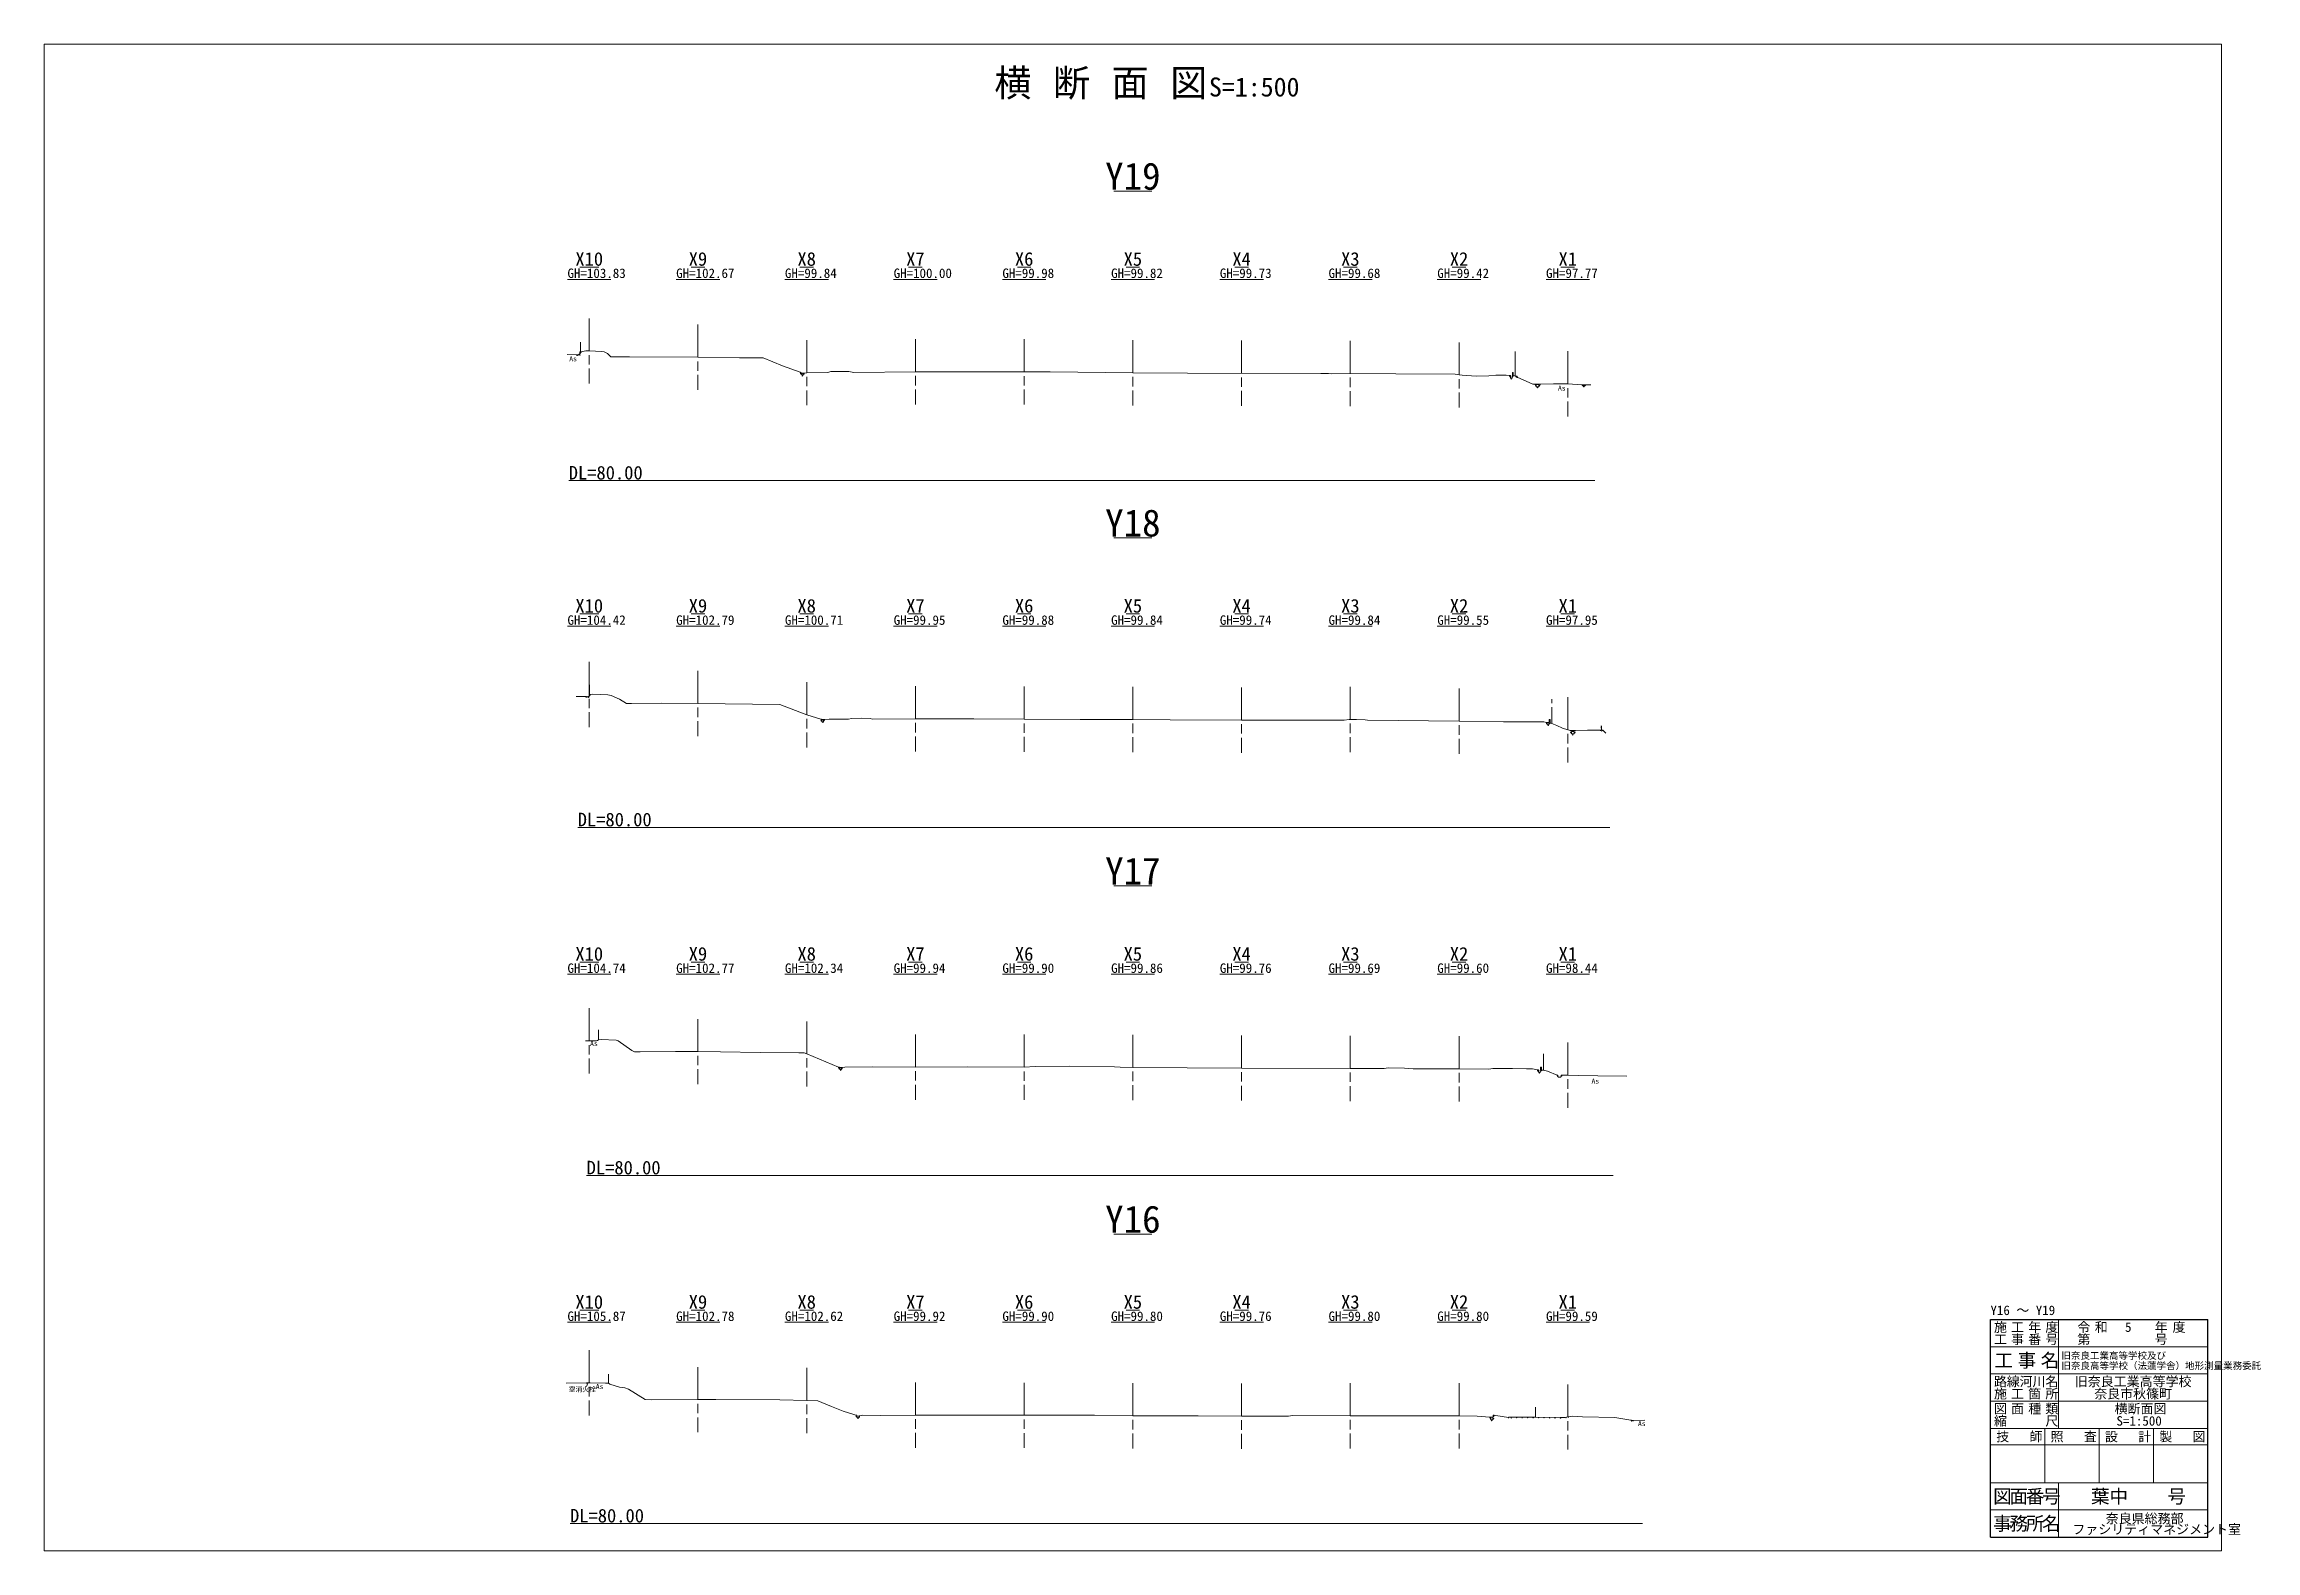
# Model space of a CAD drawing. Extents: x -50 to 357, y 65 to 342.
import ezdxf
from ezdxf.enums import TextEntityAlignment as Align

# ---------------------------------------------------------------- set-up
doc = ezdxf.new("R2010")
doc.units = 0
doc.header["$MEASUREMENT"] = 0
doc.linetypes.add('一点鎖線', pattern=[9.25, 6, -0.75, 1.75, -0.75])
doc.linetypes.add('破線', pattern=[3.75, 3, -0.75])
for name, color, linetype in [('S-SUV', 2, 'Continuous'), ('S-SUV-BMK', 6, 'Continuous'), ('S-SUV-FRAM', 3, 'Continuous'), ('S-SUV-HTXT', 1, 'Continuous'), ('S-SUV-TTL', 7, 'Continuous')]:
    doc.layers.add(name, color=color, linetype=linetype)
doc.styles.add('ＭＳ ゴシック', font='MS Gothic.ttf')

msp = doc.modelspace()

# ---------------------------------------------------------------- linework, layer by layer
at = {"layer": 'S-SUV', "color": 7, "linetype": 'Continuous', "lineweight": 13}
for p, q in [((46.2, 284.93), (47.89, 284.9)), ((47.89, 284.9), (48.34, 284.89)), ((47.89, 284.9), (47.89, 284.8)), ((48.34, 284.89), (48.34, 284.99)), ((48.34, 284.99), (48.55, 284.99)), ((48.55, 284.99), (48.55, 285.44)), ((48.55, 285.44), (48.67, 285.44)), ((48.67, 285.44), (48.74, 285.44)), ((48.74, 285.44), (49.62, 285.65)), ((48.74, 285.44), (48.74, 285.34)), ((49.62, 285.65), (50.25, 285.6)), ((50.25, 285.6), (52.57, 285.52)), ((52.57, 285.52), (52.99, 285.44)), ((52.99, 285.44), (53.6, 285.16)), ((53.6, 285.16), (54.23, 284.54)), ((54.23, 284.54), (57.63, 284.55)), ((77.88, 284.33), (82.26, 284.37)), ((82.26, 284.37), (85.83, 282.88)), ((85.83, 282.88), (89.04, 281.72)), ((89.04, 281.72), (89.27, 281.53)), ((89.27, 281.53), (89.12, 281.53)), ((89.12, 281.53), (89.12, 281.43)), ((89.27, 281.53), (89.27, 281.51)), ((89.27, 281.53), (89.69, 281.53)), ((89.69, 281.52), (89.27, 281.52)), ((89.27, 281.51), (89.33, 281.51)), ((89.33, 281.51), (89.63, 281.51)), ((89.48, 281.53), (89.48, 281.51)), ((89.63, 281.51), (89.69, 281.51)), ((89.69, 281.51), (89.69, 281.53)), ((89.69, 281.53), (89.78, 281.53)), ((89.78, 281.53), (89.78, 281.43)), ((94.16, 281.65), (94.69, 281.8)), ((94.69, 281.8), (96.44, 281.81)), ((96.44, 281.81), (97.99, 281.8)), ((97.99, 281.8), (98.93, 281.65)), ((98.93, 281.65), (110.25, 281.77)), ((110.25, 281.77), (120.62, 281.77)), ((120.62, 281.77), (135.03, 281.74)), ((160.31, 281.54), (184.85, 281.44)), ((184.85, 281.44), (185.65, 281.48)), ((185.65, 281.48), (186.25, 281.46)), ((186.25, 281.46), (186.82, 281.43)), ((198.6, 281.4), (209.53, 281.31)), ((209.53, 281.31), (210.25, 281.19)), ((210.25, 281.19), (210.81, 281.13)), ((210.81, 281.13), (213.42, 280.97)), ((213.42, 280.97), (215.73, 281.03)), ((215.73, 281.03), (217.04, 281.17)), ((217.04, 281.17), (218.92, 281.16)), ((218.92, 281.16), (219.54, 281.1)), ((219.54, 281.1), (219.63, 281.1)), ((219.54, 281.1), (219.54, 281)), ((219.63, 281.1), (219.63, 281.08)), ((219.63, 281.08), (219.69, 281.08)), ((219.69, 281.08), (219.69, 280.62)), ((220.01, 280.6), (220.01, 281.06)), ((220.01, 281.06), (220.06, 281.06)), ((220.06, 281.06), (220.06, 281.66)), ((220.06, 281.66), (220.22, 281.66)), ((220.22, 281.66), (220.22, 281.1)), ((220.22, 281.1), (220.56, 281.01)), ((220.22, 281.1), (220.22, 281)), ((220.56, 281.01), (220.95, 280.99)), ((220.56, 281.01), (220.56, 280.91)), ((220.95, 280.99), (220.95, 280.76)), ((220.95, 280.76), (223.82, 279.47)), ((220.95, 280.76), (220.95, 280.66)), ((219.69, 280.62), (220.01, 280.6)), ((223.82, 279.47), (224.27, 279.49)), ((224.27, 279.49), (224.37, 279.49)), ((224.27, 279.49), (224.27, 279.39)), ((224.37, 279.49), (224.37, 279.44)), ((224.37, 279.49), (225.01, 279.49)), ((224.37, 279.44), (224.44, 279.44)), ((224.44, 279.44), (224.94, 279.44)), ((224.94, 279.44), (225.01, 279.44)), ((225.01, 279.44), (225.01, 279.49)), ((225.01, 279.49), (225.16, 279.49)), ((225.16, 279.49), (225.25, 279.5)), ((225.16, 279.49), (225.16, 279.39)), ((225.25, 279.5), (227.61, 279.59)), ((232.85, 279.39), (233.02, 279.38)), ((232.85, 279.39), (232.85, 279.29)), ((233.02, 279.38), (233.02, 279.34)), ((233.02, 279.38), (233.36, 279.38)), ((233.02, 279.36), (233.36, 279.36)), ((233.02, 279.34), (233.08, 279.34)), ((233.08, 279.34), (233.08, 279.14)), ((233.08, 279.34), (233.3, 279.34)), ((233.3, 279.14), (233.08, 279.14)), ((233.19, 279.38), (233.19, 279.34)), ((233.36, 279.34), (233.3, 279.34)), ((233.3, 279.34), (233.3, 279.14)), ((233.36, 279.38), (233.36, 279.34)), ((233.36, 279.38), (233.5, 279.37)), ((233.5, 279.37), (234.5, 279.37)), ((233.5, 279.37), (233.5, 279.27)), ((47.85, 222.05), (49.56, 222.06)), ((49.56, 222.06), (49.74, 222.06)), ((49.56, 222.06), (49.56, 221.96)), ((49.74, 222.06), (50.02, 221.95)), ((50.02, 221.95), (50.02, 222.05)), ((50.02, 222.05), (50.21, 222.05)), ((50.21, 222.05), (50.21, 222.42)), ((50.21, 222.42), (50.33, 222.42)), ((50.33, 222.42), (50.4, 222.42)), ((50.85, 222.5), (50.4, 222.42)), ((50.4, 222.42), (50.4, 222.32)), ((50.85, 222.5), (53.68, 222.4)), ((53.68, 222.4), (54.27, 222.24)), ((54.27, 222.24), (55.82, 221.59)), ((55.82, 221.59), (57.08, 220.81)), ((57.08, 220.81), (58.03, 220.78)), ((58.03, 220.78), (63.48, 220.84)), ((63.48, 220.84), (70.25, 220.79)), ((70.25, 220.79), (75.24, 220.74)), ((75.24, 220.74), (85.33, 220.61)), ((92.85, 217.92), (93, 217.92)), ((92.85, 217.92), (92.85, 217.82)), ((93, 217.92), (93, 217.8)), ((93.41, 217.83), (93, 217.83)), ((93.41, 217.82), (93, 217.82)), ((93.36, 217.81), (93, 217.81)), ((93, 217.8), (93.05, 217.8)), ((93.05, 217.8), (93.05, 217.43)), ((93.05, 217.43), (93.36, 217.44)), ((93.2, 217.83), (93.2, 217.81)), ((93.36, 217.44), (93.36, 217.81)), ((93.36, 217.81), (93.41, 217.81)), ((93.41, 217.81), (93.41, 217.83)), ((93.41, 217.83), (93.51, 217.83)), ((93.51, 217.83), (94.37, 217.9)), ((93.51, 217.83), (93.51, 217.73)), ((94.37, 217.9), (97.94, 217.89)), ((97.94, 217.89), (98.48, 218.05)), ((98.48, 218.05), (100.35, 218.07)), ((100.35, 218.07), (101.94, 218.05)), ((101.94, 218.05), (102.38, 217.93)), ((102.38, 217.93), (110.25, 217.95)), ((110.25, 217.95), (121.01, 217.95)), ((189.1, 217.7), (190.03, 217.86)), ((191.37, 217.84), (192.98, 217.77)), ((192.98, 217.77), (193.39, 217.71)), ((193.39, 217.71), (210.25, 217.55)), ((210.25, 217.55), (218.44, 217.43)), ((218.44, 217.43), (225.82, 217.39)), ((225.82, 217.39), (226.31, 217.32)), ((226.31, 217.32), (226.41, 217.32)), ((226.31, 217.32), (226.31, 217.22)), ((226.41, 217.32), (226.41, 217.3)), ((226.41, 217.32), (226.85, 217.32)), ((226.41, 217.3), (226.47, 217.3)), ((226.47, 217.3), (226.85, 217.3)), ((226.63, 217.32), (226.63, 217.3)), ((226.79, 217.28), (226.85, 217.28)), ((226.85, 217.87), (227.01, 217.87)), ((226.85, 217.28), (226.85, 217.87)), ((227.01, 217.87), (227.01, 217.21)), ((227.01, 217.21), (227.34, 217.11)), ((227.01, 217.21), (227.01, 217.11)), ((227.34, 217.11), (228.24, 216.73)), ((228.24, 216.73), (229.31, 216.23)), ((229.31, 216.23), (230.25, 215.95)), ((230.25, 215.95), (230.73, 215.81)), ((230.73, 215.81), (231.61, 215.81)), ((230.73, 215.81), (230.73, 215.71)), ((231.61, 215.81), (233.9, 215.85)), ((231.61, 215.81), (231.61, 215.71)), ((233.9, 215.85), (236.28, 215.85)), ((236.28, 215.85), (236.48, 215.85)), ((236.28, 215.85), (236.28, 215.75)), ((236.38, 216.65), (236.38, 216.55)), ((236.38, 216.55), (236.48, 216.45)), ((236.48, 216.45), (236.38, 216.35)), ((236.38, 216.35), (236.38, 216.25)), ((236.48, 215.85), (236.48, 216.65)), ((236.48, 215.85), (236.68, 215.85)), ((236.68, 215.85), (237.28, 215.35)), ((236.68, 215.85), (236.68, 215.75)), ((51.51, 158.78), (51.8, 158.82)), ((51.51, 158.78), (51.51, 158.68)), ((51.8, 158.82), (51.95, 158.96)), ((51.95, 158.96), (52.44, 158.98)), ((52.44, 158.98), (55.18, 158.9)), ((55.18, 158.9), (55.56, 158.77)), ((55.56, 158.77), (58.1, 156.98)), ((58.1, 156.98), (58.6, 156.72)), ((58.6, 156.72), (59.6, 156.76)), ((59.6, 156.76), (66.11, 156.78)), ((66.11, 156.78), (70.25, 156.77)), ((70.25, 156.77), (74.38, 156.73)), ((74.38, 156.73), (81.71, 156.63)), ((81.71, 156.63), (88.79, 156.55)), ((88.79, 156.55), (89.76, 156.54)), ((96.13, 153.92), (96.28, 153.92)), ((96.13, 153.92), (96.13, 153.82)), ((96.28, 153.92), (96.28, 153.82)), ((96.69, 153.84), (96.28, 153.84)), ((96.69, 153.83), (96.28, 153.83)), ((96.28, 153.82), (96.33, 153.82)), ((96.33, 153.82), (96.64, 153.82)), ((96.49, 153.84), (96.49, 153.82)), ((96.64, 153.82), (96.69, 153.82)), ((96.69, 153.82), (96.69, 153.84)), ((96.69, 153.84), (96.79, 153.84)), ((96.79, 153.84), (97.29, 153.92)), ((96.79, 153.84), (96.79, 153.74)), ((97.29, 153.92), (102.33, 153.99)), ((119.77, 153.97), (130.25, 153.9)), ((130.25, 153.9), (132.3, 154.02)), ((132.3, 154.02), (138.57, 154.09)), ((138.57, 154.09), (146.89, 153.99)), ((146.89, 153.99), (147.93, 153.89)), ((196.45, 153.67), (197.23, 153.8)), ((197.23, 153.8), (200.24, 153.75)), ((200.24, 153.75), (200.87, 153.66)), ((200.87, 153.66), (201.82, 153.61)), ((201.82, 153.61), (210.25, 153.6)), ((210.25, 153.6), (215.73, 153.56)), ((215.73, 153.56), (216.47, 153.67)), ((216.47, 153.67), (220.08, 153.69)), ((220.08, 153.69), (222.68, 153.64)), ((222.68, 153.64), (223.77, 153.6)), ((223.77, 153.6), (224.68, 153.43)), ((224.68, 153.43), (224.78, 153.43)), ((224.68, 153.43), (224.68, 153.33)), ((224.78, 153.43), (224.78, 153.41)), ((224.78, 153.41), (224.84, 153.41)), ((224.84, 153.41), (224.84, 152.98)), ((224.84, 152.98), (225.17, 152.96)), ((225.17, 152.96), (225.17, 153.39)), ((225.17, 153.39), (225.23, 153.39)), ((225.23, 153.39), (225.23, 153.89)), ((225.23, 153.89), (225.39, 153.89)), ((225.39, 153.89), (225.39, 153.36)), ((225.39, 153.36), (225.79, 153.34)), ((225.39, 153.36), (225.39, 153.26)), ((225.79, 153.34), (226.53, 153.18)), ((226.53, 153.18), (228.3, 152.45)), ((228.3, 152.45), (228.45, 152.44)), ((228.3, 152.45), (228.3, 152.35)), ((228.45, 152.44), (228.48, 152.08)), ((228.48, 152.08), (228.99, 152.08)), ((228.99, 152.08), (229.04, 152.46)), ((229.04, 152.46), (229.27, 152.47)), ((229.27, 152.47), (230.25, 152.44)), ((229.27, 152.47), (229.27, 152.37)), ((230.25, 152.44), (232.26, 152.4)), ((232.26, 152.4), (235.77, 152.32)), ((235.77, 152.32), (241.13, 152.25)), ((49.75, 95.87), (46, 95.84)), ((50.25, 95.87), (49.75, 95.87)), ((49.75, 95.87), (49.75, 95.77)), ((50.02, 95.83), (49.77, 95.21)), ((50.25, 95.87), (50.42, 95.9)), ((50.42, 95.9), (53.32, 95.83)), ((53.32, 95.83), (53.77, 95.83)), ((53.32, 95.83), (53.32, 95.73)), ((53.77, 95.83), (54.07, 95.64)), ((54.07, 95.64), (55.83, 95.1)), ((55.83, 95.1), (56.79, 94.97)), ((56.79, 94.97), (57.46, 94.7)), ((57.46, 94.7), (60.53, 92.8)), ((60.53, 92.8), (61.77, 92.77)), ((73.53, 92.81), (85.34, 92.72)), ((85.34, 92.72), (90.25, 92.62)), ((90.25, 92.62), (92.31, 92.58)), ((92.31, 92.58), (94.83, 91.54)), ((94.83, 91.54), (96.97, 90.69)), ((96.97, 90.69), (98.94, 90.04)), ((98.94, 90.04), (99.32, 89.94)), ((99.32, 89.94), (99.47, 89.94)), ((99.32, 89.94), (99.32, 89.84)), ((99.47, 89.94), (99.47, 89.8)), ((99.47, 89.8), (99.52, 89.8)), ((99.52, 89.8), (99.52, 89.47)), ((99.83, 89.47), (99.83, 89.8)), ((99.83, 89.8), (99.98, 89.8)), ((99.98, 89.8), (100.6, 89.95)), ((99.98, 89.8), (99.98, 89.7)), ((100.6, 89.95), (103.91, 89.88)), ((103.91, 89.88), (110.25, 89.92)), ((110.25, 89.92), (121.99, 89.95)), ((178.87, 89.76), (179.6, 89.87)), ((203.85, 89.8), (210.25, 89.8)), ((210.25, 89.8), (213.6, 89.74)), ((213.6, 89.74), (215.94, 89.57)), ((215.94, 89.57), (216.04, 89.57)), ((215.94, 89.57), (215.94, 89.47)), ((216.04, 89.57), (216.04, 89.55)), ((216.04, 89.57), (216.52, 89.57)), ((216.04, 89.56), (216.52, 89.56)), ((216.04, 89.55), (216.46, 89.55)), ((216.28, 89.57), (216.28, 89.55)), ((216.46, 89.55), (216.52, 89.55)), ((216.52, 89.55), (216.52, 89.9)), ((216.52, 89.9), (216.68, 89.9)), ((216.68, 89.9), (217, 89.85)), ((216.68, 89.9), (216.68, 89.8)), ((217, 89.85), (219.34, 89.49)), ((219.34, 89.54), (222.11, 89.58)), ((219.34, 89.49), (219.34, 89.54)), ((222.11, 89.58), (224.33, 89.58)), ((224.33, 89.58), (228.93, 89.51)), ((228.93, 89.51), (229.71, 89.52)), ((229.71, 89.52), (230.29, 89.6)), ((230.29, 89.6), (230.29, 89.62)), ((230.29, 89.62), (230.41, 89.62)), ((230.41, 89.62), (231.15, 89.72)), ((230.41, 89.62), (230.41, 89.52)), ((231.15, 89.72), (232.97, 89.61)), ((232.97, 89.61), (238.92, 89.5)), ((238.92, 89.5), (241.88, 89.02)), ((99.52, 89.47), (99.83, 89.47)), ((219.34, 89.49), (219.34, 89.39)), ((241.88, 89.02), (241.99, 89.02)), ((241.88, 89.02), (241.88, 88.92)), ((241.99, 89.02), (241.99, 88.92)), ((241.99, 88.92), (242.25, 88.95)), ((242.25, 88.95), (244.41, 89.01)), ((242.25, 88.95), (242.25, 88.85))]:
    msp.add_line(p, q, dxfattribs=at)
at = {"layer": 'S-SUV', "color": 7, "linetype": '一点鎖線', "lineweight": 13}
for p, q in [((48.67, 285.44), (48.67, 287.24)), ((220.56, 281.01), (220.56, 285.51)), ((50.33, 222.42), (50.33, 224.22)), ((51.95, 158.96), (51.95, 160.76)), ((225.79, 153.34), (225.79, 156.34)), ((224.33, 89.58), (224.33, 91.38))]:
    msp.add_line(p, q, dxfattribs=at)
at = {"layer": 'S-SUV', "color": 7, "linetype": '破線', "lineweight": 13}
for p, q in [((89.33, 281.51), (89.33, 281.15)), ((89.33, 281.15), (89.63, 281.15)), ((89.63, 281.15), (89.63, 281.51)), ((224.44, 279.44), (224.44, 278.98)), ((224.44, 278.98), (224.94, 278.98)), ((224.94, 278.98), (224.94, 279.44)), ((227.34, 217.11), (227.34, 221.61)), ((226.47, 217.3), (226.47, 216.9)), ((226.47, 216.9), (226.79, 216.88)), ((226.79, 216.88), (226.79, 217.28)), ((230.94, 215.61), (231.4, 215.61)), ((230.94, 215.61), (230.94, 215.19)), ((231.4, 215.61), (231.4, 215.19)), ((230.94, 215.19), (231.4, 215.19)), ((96.33, 153.82), (96.33, 153.48)), ((96.33, 153.48), (96.64, 153.48)), ((96.64, 153.48), (96.64, 153.82)), ((53.77, 95.83), (53.77, 97.48)), ((216.1, 89.55), (216.1, 89.06)), ((216.46, 89.06), (216.46, 89.55)), ((216.1, 89.06), (216.46, 89.06))]:
    msp.add_line(p, q, dxfattribs=at)
at = {"layer": 'S-SUV', "color": 2, "linetype": 'Continuous', "lineweight": 13}
for p, q in [((46.48, 261.77), (235.25, 261.77)), ((48.13, 198), (237.99, 198)), ((49.77, 134), (238.61, 134)), ((46.72, 70), (244.02, 70))]:
    msp.add_line(p, q, dxfattribs=at)
at = {"layer": 'S-SUV', "color": 7, "linetype": 'Continuous', "lineweight": 13, "flags": 128}
for points in [[(57.63, 284.55), (70.25, 284.44), (77.88, 284.33)], [(89.78, 281.53), (90.25, 281.61), (94.16, 281.65)], [(135.03, 281.74), (150.25, 281.59), (160.31, 281.54)], [(186.82, 281.43), (190.25, 281.45), (198.6, 281.4)], [(227.61, 279.59), (230.25, 279.54), (232.85, 279.39)], [(85.33, 220.61), (90.25, 218.71), (92.85, 217.92)], [(121.01, 217.95), (130.25, 217.88), (140.57, 217.86)], [(140.57, 217.86), (150.25, 217.84), (157.12, 217.79)], [(157.12, 217.79), (170.25, 217.74), (189.1, 217.7)], [(190.03, 217.86), (190.25, 217.84), (191.37, 217.84)], [(49.55, 158.77), (50.25, 158.74), (51.51, 158.78)], [(89.76, 156.54), (90.25, 156.34), (96.13, 153.92)], [(102.33, 153.99), (110.25, 153.94), (119.77, 153.97)], [(147.93, 153.89), (150.25, 153.86), (170.25, 153.76), (190.25, 153.69), (196.45, 153.67)], [(61.77, 92.77), (70.25, 92.78), (73.53, 92.81)], [(121.99, 89.95), (130.25, 89.9), (143.22, 89.9)], [(143.22, 89.9), (150.25, 89.8), (162.29, 89.81)], [(162.29, 89.81), (170.25, 89.76), (178.87, 89.76)], [(179.6, 89.87), (190.25, 89.8), (203.85, 89.8)]]:
    msp.add_lwpolyline(points, dxfattribs=at)
at = {"layer": 'S-SUV', "color": 7, "linetype": 'Continuous', "lineweight": 13}
for centre in [(48.14, 284.81), (48.52, 284.87), (48.64, 285.23), (89.22, 281.35), (89.47, 281.03), (89.73, 281.35), (219.61, 280.88), (220.09, 280.86), (220.15, 281.38), (220.77, 280.85), (219.85, 280.48), (224.36, 279.24), (224.68, 278.86), (225.06, 279.24), (232.97, 279.24), (233.2, 279.04), (233.41, 279.23), (49.75, 221.95), (50.16, 221.9), (50.31, 222.26), (92.92, 217.61), (93.22, 217.33), (93.44, 217.63), (226.37, 217.11), (226.65, 216.76), (226.89, 217.1), (226.94, 217.6), (236.49, 215.76), (230.78, 215.44), (231.17, 215.02), (231.58, 215.42), (96.22, 153.65), (96.49, 153.37), (96.73, 153.65), (224.75, 153.19), (225, 152.84), (225.28, 153.18), (225.32, 153.64), (228.37, 152.23), (229.14, 152.31), (99.38, 89.68), (99.92, 89.63), (216.61, 89.74), (221.86, 89.46), (222.87, 89.47), (223.88, 89.48), (224.89, 89.47), (99.67, 89.35), (216.01, 89.3), (216.24, 88.93), (216.61, 89.27), (219.85, 89.44), (220.85, 89.45), (225.9, 89.46), (226.91, 89.44), (227.92, 89.43), (228.92, 89.41), (229.93, 89.45), (242.01, 88.84)]:
    msp.add_circle(centre, 0.0383, dxfattribs=at)
at = {"layer": 'S-SUV-BMK', "color": 2, "linetype": '一点鎖線', "lineweight": 13}
for p, q in [((50.25, 291.6), (50.25, 279.6)), ((70.25, 290.44), (70.25, 278.44)), ((90.25, 287.61), (90.25, 275.61)), ((110.25, 287.77), (110.25, 275.77)), ((130.25, 287.75), (130.25, 275.75)), ((150.25, 287.59), (150.25, 275.59)), ((170.25, 287.5), (170.25, 275.5)), ((190.25, 287.45), (190.25, 275.45)), ((210.25, 287.19), (210.25, 275.19)), ((230.25, 285.54), (230.25, 273.54)), ((50.25, 228.42), (50.25, 216.42)), ((70.25, 226.79), (70.25, 214.79)), ((90.25, 224.71), (90.25, 212.71)), ((110.25, 223.95), (110.25, 211.95)), ((130.25, 223.88), (130.25, 211.88)), ((150.25, 223.84), (150.25, 211.84)), ((190.25, 223.84), (190.25, 211.84)), ((170.25, 223.74), (170.25, 211.74)), ((210.25, 223.55), (210.25, 211.55)), ((230.25, 221.95), (230.25, 209.95)), ((50.25, 164.74), (50.25, 152.74)), ((70.25, 162.77), (70.25, 150.77)), ((90.25, 162.34), (90.25, 150.34)), ((110.25, 159.94), (110.25, 147.94)), ((130.25, 159.9), (130.25, 147.9)), ((150.25, 159.86), (150.25, 147.86)), ((170.25, 159.76), (170.25, 147.76)), ((190.25, 159.69), (190.25, 147.69)), ((210.25, 159.6), (210.25, 147.6)), ((230.25, 158.44), (230.25, 146.44)), ((50.25, 101.87), (50.25, 89.87)), ((70.25, 98.78), (70.25, 86.78)), ((90.25, 98.62), (90.25, 86.62)), ((110.25, 95.92), (110.25, 83.92)), ((130.25, 95.9), (130.25, 83.9)), ((150.25, 95.8), (150.25, 83.8)), ((170.25, 95.76), (170.25, 83.76)), ((190.25, 95.8), (190.25, 83.8)), ((210.25, 95.8), (210.25, 83.8)), ((230.25, 95.59), (230.25, 83.59))]:
    msp.add_line(p, q, dxfattribs=at)
at = {"layer": 'S-SUV-FRAM', "color": 2, "linetype": 'Continuous', "lineweight": 25}
for p, q in [((308, 107.5), (348, 107.5)), ((308, 67.5), (308, 107.5)), ((348, 67.5), (348, 107.5)), ((308, 67.5), (348, 67.5))]:
    msp.add_line(p, q, dxfattribs=at)
at = {"layer": 'S-SUV-FRAM', "color": 7, "linetype": 'Continuous', "lineweight": 13}
for p, q in [((320.49, 107.5), (320.49, 87.5)), ((308, 102.5), (348, 102.5)), ((308, 97.5), (348, 97.5)), ((308, 92.5), (348, 92.5)), ((308, 87.5), (348, 87.5)), ((317.99, 77.5), (317.99, 87.5)), ((327.99, 77.5), (327.99, 87.5)), ((337.99, 77.5), (337.99, 87.5)), ((308, 84.5), (348, 84.5)), ((308, 77.5), (348, 77.5)), ((320.49, 77.5), (320.49, 67.5)), ((308, 72.5), (348, 72.5))]:
    msp.add_line(p, q, dxfattribs=at)
at = {"layer": 'S-SUV-HTXT', "color": 7, "linetype": 'Continuous', "lineweight": 13}
for p, q in [((146.75, 315), (153.75, 315)), ((46.25, 298.77), (54.25, 298.77)), ((48.5, 301.02), (52, 301.02)), ((66.25, 298.77), (74.25, 298.77)), ((69, 301.02), (71.5, 301.02)), ((86.25, 298.77), (94.25, 298.77)), ((89, 301.02), (91.5, 301.02)), ((106.25, 298.77), (114.25, 298.77)), ((109, 301.02), (111.5, 301.02)), ((126.25, 298.77), (134.25, 298.77)), ((129, 301.02), (131.5, 301.02)), ((146.25, 298.77), (154.25, 298.77)), ((149, 301.02), (151.5, 301.02)), ((166.25, 298.77), (174.25, 298.77)), ((169, 301.02), (171.5, 301.02)), ((186.25, 298.77), (194.25, 298.77)), ((189, 301.02), (191.5, 301.02)), ((206.25, 298.77), (214.25, 298.77)), ((209, 301.02), (211.5, 301.02)), ((226.25, 298.77), (234.25, 298.77)), ((229, 301.02), (231.5, 301.02)), ((146.75, 251.23), (153.75, 251.23)), ((48.5, 237.25), (52, 237.25)), ((69, 237.25), (71.5, 237.25)), ((89, 237.25), (91.5, 237.25)), ((109, 237.25), (111.5, 237.25)), ((129, 237.25), (131.5, 237.25)), ((149, 237.25), (151.5, 237.25)), ((169, 237.25), (171.5, 237.25)), ((189, 237.25), (191.5, 237.25)), ((209, 237.25), (211.5, 237.25)), ((229, 237.25), (231.5, 237.25)), ((46.25, 235), (54.25, 235)), ((66.25, 235), (74.25, 235)), ((86.25, 235), (94.25, 235)), ((106.25, 235), (114.25, 235)), ((126.25, 235), (134.25, 235)), ((146.25, 235), (154.25, 235)), ((166.25, 235), (174.25, 235)), ((186.25, 235), (194.25, 235)), ((206.25, 235), (214.25, 235)), ((226.25, 235), (234.25, 235)), ((146.75, 187.23), (153.75, 187.23)), ((46.25, 171), (54.25, 171)), ((48.5, 173.25), (52, 173.25)), ((66.25, 171), (74.25, 171)), ((69, 173.25), (71.5, 173.25)), ((86.25, 171), (94.25, 171)), ((89, 173.25), (91.5, 173.25)), ((106.25, 171), (114.25, 171)), ((109, 173.25), (111.5, 173.25)), ((126.25, 171), (134.25, 171)), ((129, 173.25), (131.5, 173.25)), ((146.25, 171), (154.25, 171)), ((149, 173.25), (151.5, 173.25)), ((166.25, 171), (174.25, 171)), ((169, 173.25), (171.5, 173.25)), ((186.25, 171), (194.25, 171)), ((189, 173.25), (191.5, 173.25)), ((206.25, 171), (214.25, 171)), ((209, 173.25), (211.5, 173.25)), ((226.25, 171), (234.25, 171)), ((229, 173.25), (231.5, 173.25)), ((146.75, 123.23), (153.75, 123.23)), ((46.25, 107), (54.25, 107)), ((48.5, 109.25), (52, 109.25)), ((66.25, 107), (74.25, 107)), ((69, 109.25), (71.5, 109.25)), ((86.25, 107), (94.25, 107)), ((89, 109.25), (91.5, 109.25)), ((106.25, 107), (114.25, 107)), ((109, 109.25), (111.5, 109.25)), ((126.25, 107), (134.25, 107)), ((129, 109.25), (131.5, 109.25)), ((146.25, 107), (154.25, 107)), ((149, 109.25), (151.5, 109.25)), ((166.25, 107), (174.25, 107)), ((169, 109.25), (171.5, 109.25)), ((186.25, 107), (194.25, 107)), ((189, 109.25), (191.5, 109.25)), ((206.25, 107), (214.25, 107)), ((209, 109.25), (211.5, 109.25)), ((226.25, 107), (234.25, 107)), ((229, 109.25), (231.5, 109.25))]:
    msp.add_line(p, q, dxfattribs=at)
at = {"layer": 'S-SUV-TTL', "color": 2, "linetype": 'Continuous', "lineweight": 13}
for p, q in [((-50, 342), (350.5, 342)), ((-50, 65), (-50, 342)), ((350.5, 342), (350.5, 65)), ((350.5, 65), (-50, 65))]:
    msp.add_line(p, q, dxfattribs=at)

# ---------------------------------------------------------------- texts
at = {"layer": 'S-SUV', "color": 7, "linetype": 'Continuous', "lineweight": 13, "style": 'ＭＳ ゴシック'}
for s, p in [('As', (46.58, 283.71)), ('As', (228.45, 278.32)), ('As', (50.4, 157.81)), ('As', (234.62, 150.89)), ('空消火栓', (46.47, 94.23)), ('As', (51.45, 94.74)), ('As', (243.16, 87.94))]:
    msp.add_text(s, height=0.9, dxfattribs=at).set_placement(p)
at = {"layer": 'S-SUV-FRAM', "color": 7, "linetype": 'Continuous', "lineweight": 13, "style": 'ＭＳ ゴシック'}
for s, height, p in [('Y16 ～ Y19', 1.75, (308, 108.34)), ('令', 1.75, (323.99, 105.25)), ('和', 1.75, (327.19, 105.25)), ('5', 1.75, (332.76, 105.25)), ('年', 1.75, (338.22, 105.25)), ('工', 1.75, (308.65, 103)), ('事', 1.75, (311.8, 103)), ('番', 1.75, (314.95, 103)), ('号', 1.75, (318.1, 103)), ('第', 1.75, (323.99, 103)), ('縮', 1.75, (308.65, 88)), ('尺', 1.75, (318.1, 88)), ('図', 2.5, (308.5, 73.75)), ('面', 2.5, (311.5, 73.75)), ('番', 2.5, (314.5, 73.75)), ('号', 2.5, (317.5, 73.75)), ('葉', 2.5, (326.49, 73.75)), ('中', 2.5, (329.89, 73.75)), ('号', 2.5, (340.55, 73.75))]:
    msp.add_text(s, height=height, dxfattribs=at).set_placement(p)
for s, height, p in [('施', 1.75, (308.65, 105.25)), ('工', 1.75, (311.8, 105.25)), ('年', 1.75, (314.95, 105.25)), ('度', 1.75, (318.1, 105.25)), ('旧奈良高等学校（法蓮学舎）地形測量業務委託', 1.25, (321.05, 98.39)), ('路', 1.75, (308.65, 95.25)), ('線', 1.75, (311.01, 95.25)), ('河', 1.75, (313.37, 95.25)), ('川', 1.75, (315.73, 95.25)), ('名', 1.75, (318.1, 95.25)), ('横断面図', 1.75, (330.83, 90.25)), ('技', 1.75, (309.06, 85.12)), ('師', 1.75, (315.18, 85.12)), ('照', 1.75, (319.06, 85.12)), ('査', 1.75, (325.18, 85.12)), ('製', 1.75, (339.06, 85.12)), ('図', 1.75, (345.18, 85.12)), ('事', 2.5, (308.5, 68.75)), ('務', 2.5, (311.5, 68.75)), ('所', 2.5, (314.5, 68.75)), ('名', 2.5, (317.5, 68.75))]:
    msp.add_text(s, height=height, rotation=360, dxfattribs=at).set_placement(p)
at = {"layer": 'S-SUV-FRAM', "color": 7, "linetype": '一点鎖線', "lineweight": 13, "style": 'ＭＳ ゴシック'}
for s, p in [('度', (341.5, 105.25)), ('号', (338.22, 103)), ('S=1:500', (331.18, 88))]:
    msp.add_text(s, height=1.75, dxfattribs=at).set_placement(p)
for s, height, p in [('工', 2.5, (308.75, 98.75)), ('事', 2.5, (313, 98.75)), ('名', 2.5, (317.25, 98.75)), ('旧奈良工業高等学校及び', 1.25, (321.05, 100.25)), ('施', 1.75, (308.65, 93)), ('工', 1.75, (311.8, 93)), ('箇', 1.75, (314.95, 93)), ('所', 1.75, (318.1, 93)), ('図', 1.75, (308.65, 90.25)), ('面', 1.75, (311.8, 90.25)), ('種', 1.75, (314.95, 90.25)), ('類', 1.75, (318.1, 90.25)), ('設', 1.75, (329.06, 85.12)), ('計', 1.75, (335.18, 85.12)), ('ファシリティマネジメント室', 1.75, (323.06, 68.07)), ('奈良県総務部', 1.75, (329.2, 70.05))]:
    msp.add_text(s, height=height, rotation=360, dxfattribs=at).set_placement(p)
at = {"layer": 'S-SUV-HTXT', "color": 7, "linetype": 'Continuous', "lineweight": 13, "style": 'ＭＳ ゴシック'}
for s, height, p in [('Y19', 5, (150.25, 315.25)), ('X10', 2.5, (50.25, 301.27)), ('X7', 2.5, (110.25, 301.27)), ('X6', 2.5, (130.25, 301.27)), ('X5', 2.5, (150.25, 301.27)), ('X4', 2.5, (170.25, 301.27)), ('X3', 2.5, (190.25, 301.27)), ('X2', 2.5, (210.25, 301.27)), ('X1', 2.5, (230.25, 301.27)), ('Y18', 5, (150.25, 251.48)), ('X8', 2.5, (90.25, 237.5)), ('X5', 2.5, (150.25, 237.5)), ('X4', 2.5, (170.25, 237.5)), ('Y17', 5, (150.25, 187.48)), ('X10', 2.5, (50.25, 173.5)), ('X9', 2.5, (70.25, 173.5)), ('X2', 2.5, (210.25, 173.5)), ('X1', 2.5, (230.25, 173.5)), ('X10', 2.5, (50.25, 109.5)), ('X9', 2.5, (70.25, 109.5)), ('X6', 2.5, (130.25, 109.5)), ('X5', 2.5, (150.25, 109.5)), ('X4', 2.5, (170.25, 109.5)), ('X2', 2.5, (210.25, 109.5)), ('X1', 2.5, (230.25, 109.5))]:
    msp.add_text(s, height=height, dxfattribs=at).set_placement(p, align=Align.CENTER)
at = {"layer": 'S-SUV-HTXT', "color": 7, "linetype": '一点鎖線', "lineweight": 13, "style": 'ＭＳ ゴシック'}
for s, height, p in [('X9', 2.5, (70.25, 301.27)), ('X8', 2.5, (90.25, 301.27)), ('X10', 2.5, (50.25, 237.5)), ('X9', 2.5, (70.25, 237.5)), ('X7', 2.5, (110.25, 237.5)), ('X6', 2.5, (130.25, 237.5)), ('X3', 2.5, (190.25, 237.5)), ('X2', 2.5, (210.25, 237.5)), ('X1', 2.5, (230.25, 237.5)), ('X8', 2.5, (90.25, 173.5)), ('X7', 2.5, (110.25, 173.5)), ('X6', 2.5, (130.25, 173.5)), ('X5', 2.5, (150.25, 173.5)), ('X4', 2.5, (170.25, 173.5)), ('X3', 2.5, (190.25, 173.5)), ('Y16', 5, (150.25, 123.48)), ('X8', 2.5, (90.25, 109.5)), ('X7', 2.5, (110.25, 109.5)), ('X3', 2.5, (190.25, 109.5))]:
    msp.add_text(s, height=height, dxfattribs=at).set_placement(p, align=Align.CENTER)
at = {"layer": 'S-SUV-HTXT', "color": 7, "linetype": 'Continuous', "lineweight": 13, "style": 'ＭＳ ゴシック'}
for s, height, p in [('GH=103.83', 1.75, (46.25, 299.02)), ('GH=102.67', 1.75, (66.25, 299.02)), ('GH=99.84', 1.75, (86.25, 299.02)), ('GH=100.00', 1.75, (106.25, 299.02)), ('GH=99.98', 1.75, (126.25, 299.02)), ('GH=99.82', 1.75, (146.25, 299.02)), ('GH=99.73', 1.75, (166.25, 299.02)), ('GH=99.42', 1.75, (206.25, 299.02)), ('GH=97.77', 1.75, (226.25, 299.02)), ('DL=80.00', 2.5, (46.48, 261.97)), ('GH=100.71', 1.75, (86.25, 235.25)), ('GH=99.88', 1.75, (126.25, 235.25)), ('GH=99.84', 1.75, (146.25, 235.25)), ('DL=80.00', 2.5, (48.13, 198.2)), ('GH=102.77', 1.75, (66.25, 171.25)), ('GH=99.60', 1.75, (206.25, 171.25)), ('GH=98.44', 1.75, (226.25, 171.25)), ('GH=105.87', 1.75, (46.25, 107.25)), ('GH=102.78', 1.75, (66.25, 107.25)), ('GH=99.90', 1.75, (126.25, 107.25)), ('GH=99.80', 1.75, (146.25, 107.25)), ('GH=99.76', 1.75, (166.25, 107.25)), ('GH=99.59', 1.75, (226.25, 107.25)), ('DL=80.00', 2.5, (46.72, 70.2))]:
    msp.add_text(s, height=height, dxfattribs=at).set_placement(p)
at = {"layer": 'S-SUV-HTXT', "color": 7, "linetype": '一点鎖線', "lineweight": 13, "style": 'ＭＳ ゴシック'}
for s, height, p in [('GH=99.68', 1.75, (186.25, 299.02)), ('GH=104.42', 1.75, (46.25, 235.25)), ('GH=102.79', 1.75, (66.25, 235.25)), ('GH=99.95', 1.75, (106.25, 235.25)), ('GH=99.74', 1.75, (166.25, 235.25)), ('GH=99.84', 1.75, (186.25, 235.25)), ('GH=99.55', 1.75, (206.25, 235.25)), ('GH=97.95', 1.75, (226.25, 235.25)), ('GH=104.74', 1.75, (46.25, 171.25)), ('GH=102.34', 1.75, (86.25, 171.25)), ('GH=99.94', 1.75, (106.25, 171.25)), ('GH=99.90', 1.75, (126.25, 171.25)), ('GH=99.86', 1.75, (146.25, 171.25)), ('GH=99.76', 1.75, (166.25, 171.25)), ('GH=99.69', 1.75, (186.25, 171.25)), ('DL=80.00', 2.5, (49.77, 134.2)), ('GH=102.62', 1.75, (86.25, 107.25)), ('GH=99.92', 1.75, (106.25, 107.25)), ('GH=99.80', 1.75, (186.25, 107.25)), ('GH=99.80', 1.75, (206.25, 107.25))]:
    msp.add_text(s, height=height, dxfattribs=at).set_placement(p)
at = {"layer": 'S-SUV-HTXT', "color": 7, "linetype": 'Continuous', "lineweight": 13, "style": 'ＭＳ ゴシック'}
for s, p in [('旧奈良工業高等学校', (334.25, 95.25)), ('奈良市秋篠町', (334.25, 93))]:
    msp.add_text(s, height=1.75, rotation=360, dxfattribs=at).set_placement(p, align=Align.CENTER)
at = {"layer": 'S-SUV-TTL', "color": 7, "linetype": 'Continuous', "lineweight": 13, "style": 'ＭＳ ゴシック'}
for s, p in [('横', (124.77, 332.39)), ('断', (135.55, 332.39)), ('面', (146.34, 332.39)), ('図', (157.12, 332.39))]:
    msp.add_text(s, height=5, rotation=360, dxfattribs=at).set_placement(p)
msp.add_text('S=1:500', height=3.5, dxfattribs=at).set_placement((164.24, 332.39))

doc.saveas('drawing.dxf')
